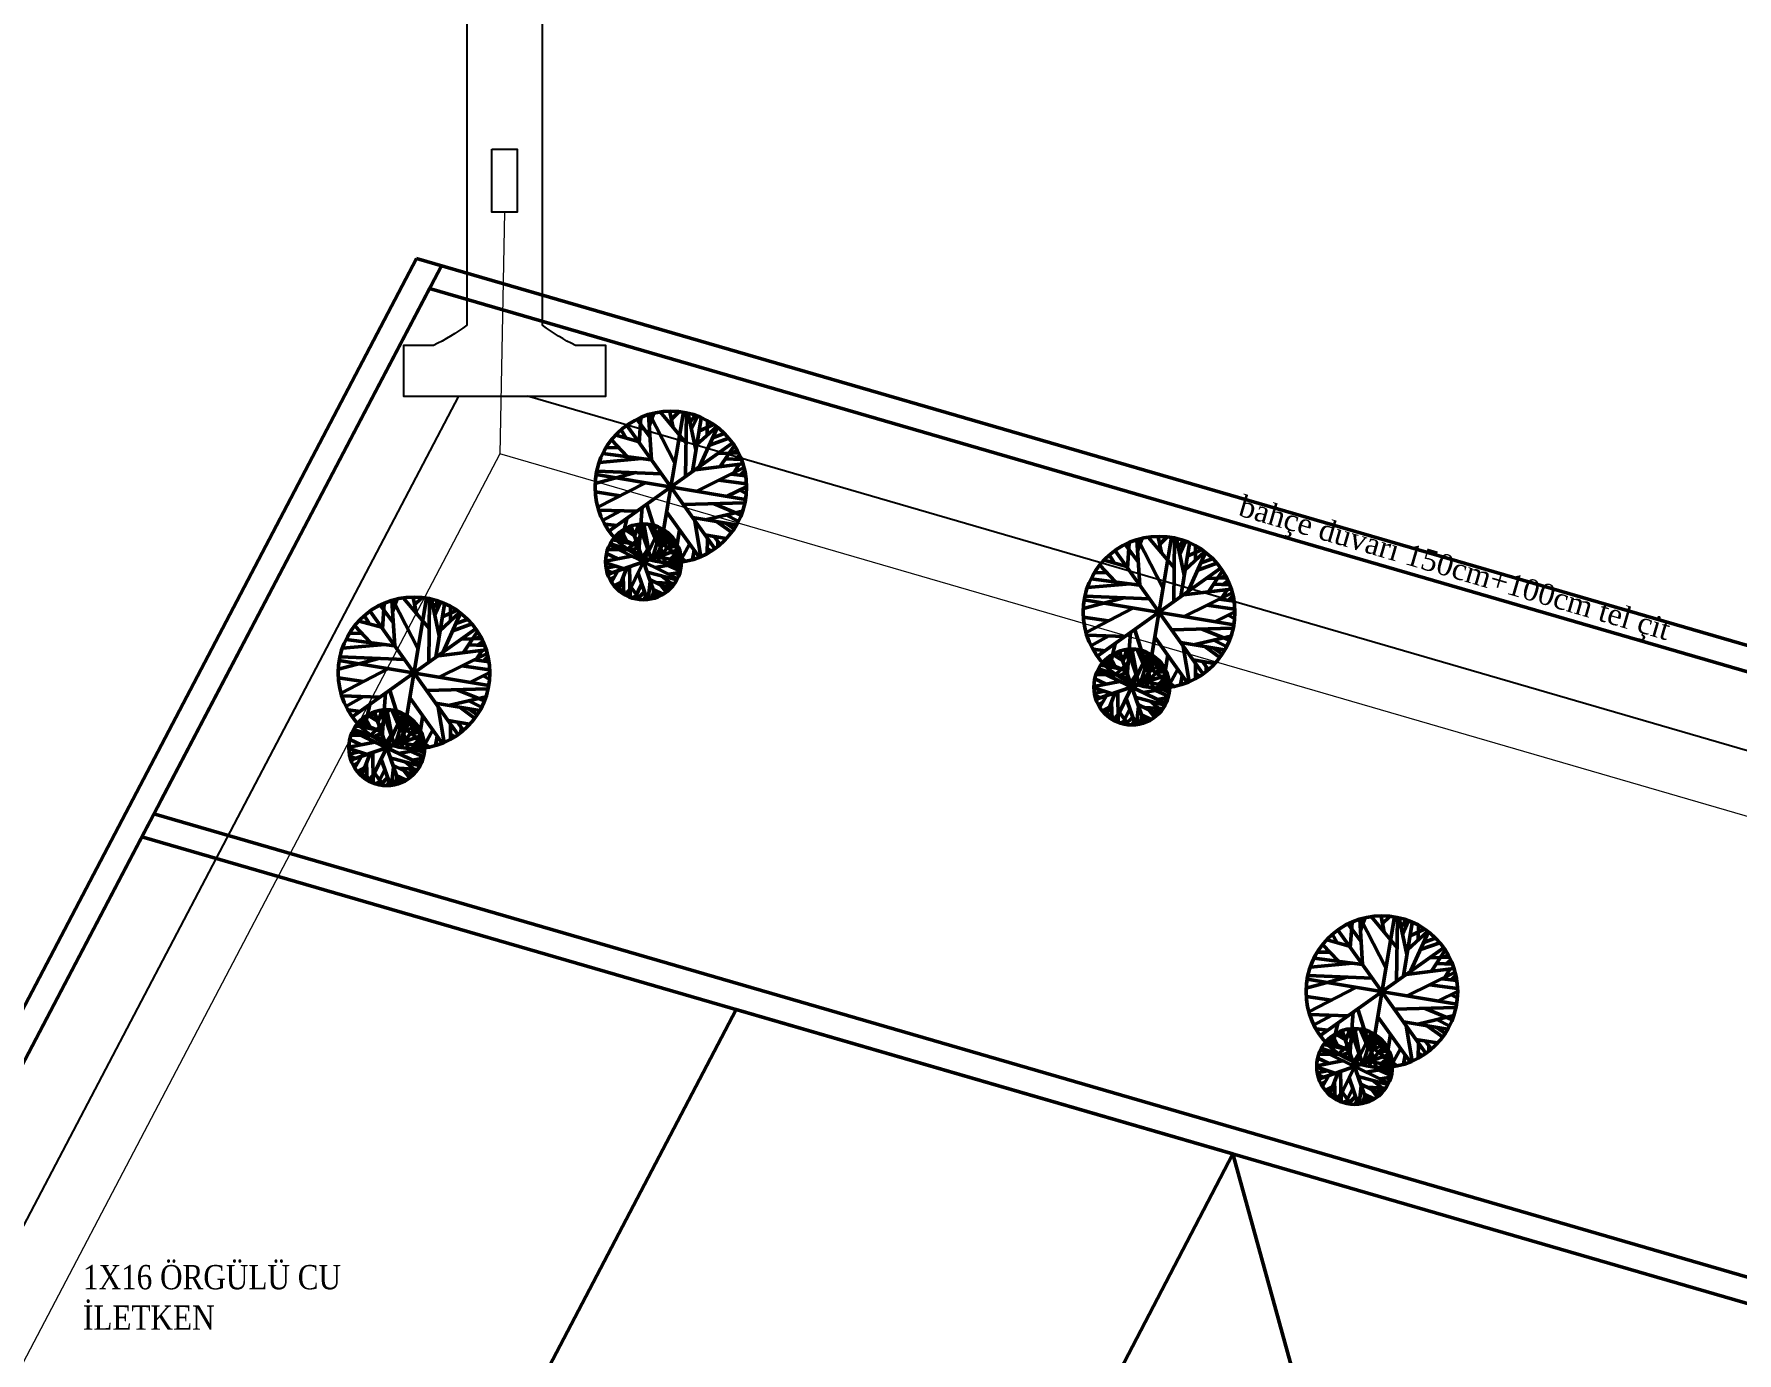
# Model space of a CAD drawing. Header units: millimetres. Extents: x 2046 to 14753, y 2361 to 29276.
# Drawn here: x 4617.6 to 4954.4, y 27990.5 to 28251.4 of the extents above; entities that cross this region are included whole.
import ezdxf

# ---------------------------------------------------------------- set-up
doc = ezdxf.new("R2010")
doc.units = ezdxf.units.MM
for name, color, linetype, lineweight in [('A.O. DUVAR', 7, 'Continuous', 50), ('ELK-YAZI', 2, 'Continuous', 25), ('TOPRAKLAMA', 44, 'Continuous', 18)]:
    doc.layers.add(name, color=color, linetype=linetype, lineweight=lineweight)
doc.layers.add('aydınlatma', color=3, linetype='Continuous')
doc.styles.add('A.O. MALZEME', font='times.ttf', dxfattribs={"height": 10})
doc.styles.add('YAZI', font='times.ttf', dxfattribs={"width": 0.85})

msp = doc.modelspace()

# ---------------------------------------------------------------- linework, layer by layer
at = {"layer": 'A.O. DUVAR'}
for p, q in [((4372.429, 27595.526), (4693.259, 28206.99)), ((4372.429, 27595.526), (4693.259, 28206.99)), ((4372.429, 27595.526), (4693.259, 28206.99)), ((4642.528, 28099.541), (4698.158, 28205.566)), ((4693.259, 28206.99), (4982.886, 28122.8)), ((4379.261, 27597.786), (4695.788, 28201.048)), ((4695.788, 28201.048), (4981.958, 28117.863)), ((4734.915, 28173.878), (4752.159, 28149.704)), ((4739.409, 28171.725), (4736.821, 28175.189)), ((4737.282, 28170.479), (4737.624, 28175.455)), ((4739.715, 28167.154), (4739.152, 28176.058)), ((4739.276, 28173.863), (4740.129, 28176.294)), ((4744.334, 28166.496), (4739.388, 28176.132)), ((4741.062, 28147), (4746.012, 28176.583)), ((4746.561, 28170.471), (4741.471, 28176.585)), ((4743.994, 28173.531), (4743.359, 28176.669)), ((4743.657, 28175.247), (4745.046, 28176.616)), ((4746.436, 28163.856), (4746.618, 28176.41)), ((4748.477, 28169.12), (4746.956, 28176.296)), ((4747.284, 28174.525), (4748.273, 28175.904)), ((4747.591, 28173.158), (4748.785, 28175.761)), ((4747.812, 28164.884), (4749.529, 28175.408)), ((4748.644, 28170.122), (4752.545, 28173.702)), ((4749.1, 28172.848), (4751.95, 28174.145)), ((4749.285, 28165.953), (4752.753, 28173.61)), ((4750.719, 28172.12), (4750.765, 28174.801)), ((4731.45, 28153.17), (4755.624, 28170.413)), ((4734.878, 28167.849), (4731.81, 28171.108)), ((4737.068, 28170.801), (4732.681, 28172.049)), ((4734.65, 28171.548), (4733.745, 28173.073)), ((4751.183, 28170.097), (4754.981, 28171.464)), ((4751.825, 28171.534), (4754.104, 28172.354)), ((4737.796, 28167.418), (4729.412, 28166.648)), ((4739.671, 28167.162), (4730.11, 28168.418)), ((4733.211, 28169.616), (4730.749, 28169.57)), ((4752.869, 28168.443), (4756.863, 28168.575)), ((4753.328, 28165.849), (4756.069, 28169.966)), ((4754.336, 28167.339), (4757.482, 28167.213)), ((4755.74, 28168.534), (4756.59, 28169.078)), ((4756.249, 28167.305), (4757.126, 28168.016)), ((4736.574, 28164.648), (4728.584, 28162.496)), ((4758.329, 28159.316), (4728.745, 28164.266)), ((4741.624, 28164.433), (4728.95, 28164.952)), ((4757.786, 28166.361), (4748.355, 28165.194)), ((4758.022, 28165.636), (4748.534, 28160.931)), ((4758.369, 28163.976), (4755.442, 28164.351)), ((4755.975, 28164.605), (4757.002, 28166.207)), ((4757.274, 28164.102), (4758.127, 28164.932)), ((4733.488, 28160.074), (4728.618, 28160.832)), ((4729.088, 28157.779), (4738.368, 28162.575)), ((4758.464, 28162.416), (4753.011, 28163.156)), ((4754.706, 28159.956), (4758.501, 28161.837)), ((4758.461, 28160.528), (4757.19, 28161.199)), ((4736.811, 28157.001), (4729.265, 28157.234)), ((4733.568, 28157.086), (4730.034, 28155.161)), ((4737.881, 28157.795), (4737.132, 28148.253)), ((4742.387, 28146.859), (4738.774, 28158.332)), ((4749.121, 28147.906), (4742.757, 28156.807)), ((4758.144, 28158.637), (4746.001, 28158.323)), ((4750.638, 28155.374), (4757.744, 28157.045)), ((4757.474, 28156.232), (4752.09, 28158.449)), ((4732.858, 28154.173), (4730.495, 28154.454)), ((4733.635, 28150.554), (4734.82, 28155.504)), ((4736.304, 28152.227), (4734.377, 28153.445)), ((4734.859, 28140.247), (4741.411, 28153.737)), ((4735.25, 28152.927), (4735.031, 28153.786)), ((4735.707, 28154.006), (4740.564, 28139.977)), ((4736.362, 28152.042), (4737.228, 28154.381)), ((4737.558, 28152.339), (4736.806, 28154.366)), ((4737.059, 28150.104), (4738.047, 28154.454)), ((4737.567, 28153.786), (4739.739, 28147.302)), ((4737.796, 28153.384), (4738.548, 28154.429)), ((4739.182, 28149.136), (4738.17, 28154.456)), ((4740.811, 28150.728), (4739.233, 28154.379)), ((4739.817, 28147.573), (4741.677, 28153.569)), ((4740.012, 28152.558), (4740.151, 28154.153)), ((4740.093, 28153.429), (4740.952, 28153.889)), ((4741.539, 28149.81), (4741.823, 28153.466)), ((4745.259, 28153.357), (4744.203, 28146.784)), ((4756.488, 28154.338), (4747.808, 28155.79)), ((4749.496, 28148.015), (4748.303, 28155.021)), ((4755.524, 28152.84), (4752.582, 28154.991)), ((4756.035, 28153.498), (4754.439, 28154.623)), ((4756.87, 28155.018), (4754.526, 28156.211)), ((4744.88, 28143.716), (4731.39, 28150.268)), ((4737.591, 28148.529), (4731.585, 28150.567)), ((4736.176, 28150.502), (4732.046, 28151.316)), ((4737.039, 28150.114), (4732.631, 28152.066)), ((4734.11, 28152.591), (4732.705, 28151.396)), ((4734.287, 28152.203), (4733.1, 28152.529)), ((4734.838, 28151.12), (4733.826, 28153.117)), ((4737.362, 28151.761), (4735.015, 28149.465)), ((4740.623, 28147.872), (4742.932, 28152.677)), ((4741.48, 28148.177), (4744.224, 28151.359)), ((4741.685, 28151.872), (4742.625, 28152.951)), ((4746.451, 28147.151), (4741.69, 28150.694)), ((4741.731, 28152.571), (4742.4, 28153.092)), ((4741.761, 28150.266), (4744.138, 28151.433)), ((4742.365, 28151.51), (4743.915, 28151.729)), ((4742.976, 28149.896), (4744.99, 28150.015)), ((4743.038, 28150.932), (4743.439, 28152.211)), ((4743.486, 28150.495), (4744.695, 28150.566)), ((4747.236, 28150.509), (4745.248, 28146.895)), ((4754.476, 28151.643), (4750.265, 28152.347)), ((4750.721, 28148.668), (4750.761, 28151.578)), ((4753.254, 28150.475), (4752.166, 28151.972)), ((4752.851, 28151), (4752.823, 28150.032)), ((4835.987, 28146.97), (4833.399, 28150.434)), ((4833.86, 28145.724), (4834.202, 28150.7)), ((4836.293, 28142.4), (4835.73, 28151.303)), ((4835.854, 28149.108), (4836.707, 28151.54)), ((4840.912, 28141.741), (4835.966, 28151.378)), ((4837.64, 28122.245), (4842.59, 28151.828)), ((4843.139, 28145.716), (4838.049, 28151.83)), ((4840.572, 28148.776), (4839.937, 28151.914)), ((4840.235, 28150.492), (4841.624, 28151.861)), ((4843.014, 28139.101), (4843.196, 28151.655)), ((4845.054, 28144.365), (4843.534, 28151.541)), ((4843.862, 28149.77), (4844.851, 28151.149)), ((4844.169, 28148.403), (4845.363, 28151.006)), ((4844.39, 28140.129), (4846.107, 28150.653)), ((4847.297, 28147.365), (4847.343, 28150.046)), ((4730.638, 28147.107), (4735.767, 28148.098)), ((4734.233, 28145.644), (4730.646, 28146.821)), ((4733.073, 28147.587), (4730.844, 28148.638)), ((4735.199, 28149.345), (4731.063, 28149.441)), ((4731.12, 28144.563), (4745.15, 28149.42)), ((4737.228, 28149.896), (4735.542, 28149.148)), ((4738.989, 28149.487), (4737.963, 28147.885)), ((4741.411, 28149.825), (4740.173, 28147.229)), ((4745.626, 28146.79), (4740.411, 28145.874)), ((4740.673, 28148.347), (4741.423, 28146.963)), ((4745.615, 28147.172), (4740.927, 28147.944)), ((4744.362, 28147.73), (4743.047, 28146.806)), ((4743.404, 28147.556), (4745.301, 28149.143)), ((4743.551, 28148.864), (4745.485, 28148.364)), ((4744.098, 28148.128), (4745.59, 28147.623)), ((4744.499, 28146.585), (4745.217, 28147.208)), ((4744.941, 28148.503), (4745.425, 28148.644)), ((4745.011, 28147.842), (4745.532, 28148.059)), ((4748.135, 28149.215), (4747.794, 28147.441)), ((4751.604, 28149.149), (4750.749, 28149.635)), ((4833.646, 28146.046), (4829.259, 28147.295)), ((4831.228, 28146.794), (4830.323, 28148.318)), ((4831.493, 28149.123), (4848.736, 28124.95)), ((4845.222, 28145.367), (4849.123, 28148.947)), ((4845.678, 28148.093), (4848.528, 28149.39)), ((4845.863, 28141.199), (4849.331, 28148.855)), ((4847.761, 28145.343), (4851.559, 28146.709)), ((4848.403, 28146.78), (4850.682, 28147.599)), ((4732.689, 28146.143), (4730.722, 28145.718)), ((4731.937, 28144.846), (4730.844, 28145.314)), ((4732.314, 28143.91), (4731.472, 28143.535)), ((4731.799, 28143), (4733.067, 28145.207)), ((4734.858, 28145.873), (4733.151, 28141.403)), ((4734.141, 28143.995), (4734.268, 28140.578)), ((4735.475, 28139.992), (4735.362, 28146.005)), ((4738.853, 28139.543), (4737.058, 28144.711)), ((4744.696, 28143.416), (4738.827, 28144.981)), ((4743.295, 28141.588), (4739.336, 28143.51)), ((4744.035, 28142.357), (4741.765, 28144.181)), ((4745.383, 28145.183), (4742.872, 28146.309)), ((4743.233, 28144.534), (4745.319, 28144.901)), ((4745.558, 28145.945), (4744.207, 28146.539)), ((4745.115, 28144.279), (4744.6, 28144.78)), ((4745.051, 28146.16), (4745.577, 28146.438)), ((4836.249, 28142.407), (4826.688, 28143.663)), ((4829.789, 28144.861), (4827.327, 28144.815)), ((4828.028, 28128.415), (4852.202, 28145.658)), ((4831.456, 28143.094), (4828.388, 28146.354)), ((4849.447, 28143.688), (4853.441, 28143.82)), ((4849.906, 28141.094), (4852.647, 28145.211)), ((4852.318, 28143.779), (4853.168, 28144.323)), ((4852.827, 28142.55), (4853.704, 28143.261)), ((4690.271, 28110.242), (4695.221, 28139.825)), ((4695.77, 28133.713), (4690.68, 28139.827)), ((4693.204, 28136.774), (4692.569, 28139.912)), ((4692.866, 28138.489), (4694.255, 28139.858)), ((4733.757, 28143.053), (4732.307, 28142.283)), ((4733.43, 28142.177), (4732.515, 28142.057)), ((4734.216, 28141.732), (4733.498, 28141.109)), ((4735.426, 28141.552), (4734.466, 28140.482)), ((4734.863, 28140.948), (4735.027, 28140.178)), ((4737.466, 28139.558), (4735.682, 28141.93)), ((4736.545, 28140.131), (4735.784, 28139.873)), ((4737.77, 28142.703), (4736.336, 28139.699)), ((4738.316, 28141.058), (4736.853, 28139.605)), ((4738.565, 28140.31), (4738.151, 28139.508)), ((4739.048, 28139.542), (4739.465, 28143.071)), ((4739.728, 28139.683), (4740.158, 28141.073)), ((4740.219, 28139.789), (4739.878, 28140.143)), ((4741.949, 28140.58), (4740.029, 28141.512)), ((4740.635, 28142.911), (4744.279, 28142.709)), ((4741.198, 28140.192), (4740.888, 28141.064)), ((4741.079, 28140.5), (4740.929, 28140.04)), ((4742.621, 28141.006), (4741.513, 28142.453)), ((4742.959, 28141.249), (4742.352, 28142.014)), ((4743.574, 28141.86), (4742.618, 28142.763)), ((4833.152, 28139.894), (4825.162, 28137.741)), ((4838.202, 28139.678), (4825.528, 28140.197)), ((4834.374, 28142.663), (4825.99, 28141.893)), ((4854.364, 28141.606), (4844.933, 28140.439)), ((4854.6, 28140.881), (4845.112, 28136.176)), ((4850.914, 28142.584), (4854.06, 28142.458)), ((4852.553, 28139.85), (4853.58, 28141.452)), ((4853.852, 28139.347), (4854.705, 28140.177)), ((4684.125, 28137.12), (4701.368, 28112.947)), ((4688.618, 28134.967), (4686.03, 28138.432)), ((4686.491, 28133.721), (4686.833, 28138.698)), ((4688.924, 28130.397), (4688.361, 28139.3)), ((4688.485, 28137.106), (4689.338, 28139.537)), ((4693.543, 28129.739), (4688.597, 28139.375)), ((4695.645, 28127.099), (4695.827, 28139.652)), ((4697.686, 28132.363), (4696.165, 28139.539)), ((4696.493, 28137.768), (4697.482, 28139.147)), ((4696.8, 28136.401), (4697.994, 28139.004)), ((4697.022, 28128.127), (4698.738, 28138.651)), ((4697.853, 28133.365), (4701.754, 28136.945)), ((4698.31, 28136.091), (4701.159, 28137.387)), ((4698.494, 28129.196), (4701.962, 28136.853)), ((4699.928, 28135.363), (4699.975, 28138.043)), ((4854.907, 28134.561), (4825.323, 28139.511)), ((4825.666, 28133.024), (4834.946, 28137.82)), ((4855.042, 28137.661), (4849.589, 28138.401)), ((4851.284, 28135.201), (4855.079, 28137.082)), ((4854.947, 28139.221), (4852.02, 28139.596)), ((4680.66, 28116.412), (4704.833, 28133.655)), ((4684.088, 28131.092), (4681.019, 28134.351)), ((4686.277, 28134.043), (4681.89, 28135.292)), ((4683.859, 28134.791), (4682.954, 28136.315)), ((4700.392, 28133.34), (4704.191, 28134.707)), ((4701.034, 28134.777), (4703.313, 28135.597)), ((4702.537, 28129.092), (4705.278, 28133.209)), ((4830.066, 28135.319), (4825.196, 28136.077)), ((4838.965, 28122.104), (4835.352, 28133.577)), ((4854.722, 28133.882), (4842.579, 28133.568)), ((4854.052, 28131.477), (4848.668, 28133.694)), ((4855.039, 28135.773), (4853.768, 28136.444)), ((4687.005, 28130.661), (4678.622, 28129.89)), ((4688.881, 28130.404), (4679.32, 28131.661)), ((4682.42, 28132.858), (4679.958, 28132.812)), ((4702.079, 28131.685), (4706.072, 28131.818)), ((4703.545, 28130.582), (4706.692, 28130.456)), ((4704.95, 28131.777), (4705.799, 28132.321)), ((4705.458, 28130.548), (4706.335, 28131.259)), ((4833.389, 28132.246), (4825.843, 28132.479)), ((4830.146, 28132.331), (4826.612, 28130.406)), ((4830.213, 28125.799), (4831.398, 28130.749)), ((4834.459, 28133.04), (4833.71, 28123.498)), ((4845.699, 28123.151), (4839.335, 28132.052)), ((4853.066, 28129.583), (4844.386, 28131.035)), ((4846.074, 28123.26), (4844.881, 28130.266)), ((4847.216, 28130.619), (4854.322, 28132.29)), ((4852.102, 28128.085), (4849.16, 28130.236)), ((4852.613, 28128.743), (4851.017, 28129.868)), ((4853.447, 28130.263), (4851.104, 28131.456)), ((4685.783, 28127.891), (4677.793, 28125.739)), ((4707.538, 28122.559), (4677.955, 28127.509)), ((4690.833, 28127.675), (4678.159, 28128.194)), ((4706.995, 28129.604), (4697.564, 28128.436)), ((4707.231, 28128.878), (4697.743, 28124.174)), ((4707.674, 28125.658), (4702.22, 28126.399)), ((4707.578, 28127.219), (4704.651, 28127.594)), ((4705.184, 28127.848), (4706.211, 28129.449)), ((4706.483, 28127.344), (4707.336, 28128.174)), ((4829.436, 28129.418), (4827.073, 28129.699)), ((4832.754, 28125.747), (4828.624, 28126.561)), ((4833.617, 28125.359), (4829.209, 28127.311)), ((4830.688, 28127.836), (4829.283, 28126.641)), ((4830.865, 28127.448), (4829.678, 28127.774)), ((4831.416, 28126.365), (4830.404, 28128.362)), ((4832.882, 28127.472), (4830.955, 28128.69)), ((4831.437, 28115.492), (4837.989, 28128.982)), ((4833.94, 28127.006), (4831.593, 28124.71)), ((4831.828, 28128.172), (4831.609, 28129.031)), ((4832.285, 28129.252), (4837.142, 28115.222)), ((4832.94, 28127.287), (4833.806, 28129.626)), ((4834.136, 28127.584), (4833.384, 28129.612)), ((4833.637, 28125.349), (4834.624, 28129.699)), ((4834.145, 28129.031), (4836.317, 28122.547)), ((4834.374, 28128.629), (4835.126, 28129.674)), ((4835.76, 28124.381), (4834.748, 28129.701)), ((4837.389, 28125.973), (4835.811, 28129.624)), ((4836.395, 28122.818), (4838.255, 28128.814)), ((4836.59, 28127.803), (4836.729, 28129.398)), ((4836.671, 28128.674), (4837.53, 28129.134)), ((4837.201, 28123.117), (4839.51, 28127.922)), ((4838.058, 28123.422), (4840.802, 28126.604)), ((4838.117, 28125.055), (4838.401, 28128.711)), ((4838.263, 28127.117), (4839.203, 28128.196)), ((4838.308, 28127.816), (4838.978, 28128.337)), ((4838.339, 28125.511), (4840.716, 28126.678)), ((4838.943, 28126.755), (4840.493, 28126.974)), ((4839.616, 28126.177), (4840.017, 28127.456)), ((4841.837, 28128.602), (4840.781, 28122.029)), ((4851.053, 28126.888), (4846.843, 28127.592)), ((4847.299, 28123.913), (4847.339, 28126.823)), ((4849.832, 28125.72), (4848.744, 28127.217)), ((4682.697, 28123.317), (4677.827, 28124.074)), ((4678.298, 28121.021), (4687.578, 28125.818)), ((4703.916, 28123.198), (4707.711, 28125.08)), ((4707.67, 28123.771), (4706.399, 28124.441)), ((4827.216, 28122.352), (4832.345, 28123.343)), ((4829.651, 28122.832), (4827.422, 28123.883)), ((4831.777, 28124.591), (4827.641, 28124.686)), ((4827.698, 28119.808), (4841.728, 28124.665)), ((4841.458, 28118.961), (4827.968, 28125.513)), ((4834.169, 28123.774), (4828.163, 28125.812)), ((4833.806, 28125.141), (4832.12, 28124.393)), ((4835.567, 28124.732), (4834.541, 28123.13)), ((4837.989, 28125.07), (4836.751, 28122.474)), ((4837.251, 28123.592), (4838.001, 28122.208)), ((4842.193, 28122.417), (4837.505, 28123.189)), ((4843.029, 28122.396), (4838.268, 28125.939)), ((4839.554, 28125.141), (4841.568, 28125.26)), ((4840.94, 28122.975), (4839.625, 28122.051)), ((4839.982, 28122.801), (4841.879, 28124.388)), ((4840.064, 28125.74), (4841.273, 28125.811)), ((4840.129, 28124.109), (4842.063, 28123.609)), ((4840.676, 28123.373), (4842.168, 28122.868)), ((4841.519, 28123.748), (4842.003, 28123.889)), ((4841.589, 28123.087), (4842.11, 28123.304)), ((4843.814, 28125.754), (4841.826, 28122.14)), ((4844.713, 28124.46), (4844.372, 28122.686)), ((4848.182, 28124.394), (4847.327, 28124.88)), ((4849.429, 28126.245), (4849.401, 28125.277)), ((4686.02, 28120.244), (4678.474, 28120.477)), ((4682.777, 28120.329), (4679.243, 28118.403)), ((4687.09, 28121.037), (4686.341, 28111.496)), ((4691.596, 28110.101), (4687.983, 28121.574)), ((4698.33, 28111.148), (4691.967, 28120.05)), ((4707.354, 28121.879), (4695.21, 28121.566)), ((4699.847, 28118.616), (4706.953, 28120.287)), ((4706.684, 28119.474), (4701.299, 28121.691)), ((4830.811, 28120.889), (4827.224, 28122.066)), ((4829.267, 28121.388), (4827.3, 28120.963)), ((4828.515, 28120.091), (4827.422, 28120.559)), ((4828.377, 28118.245), (4829.645, 28120.452)), ((4831.436, 28121.118), (4829.729, 28116.648)), ((4832.053, 28115.237), (4831.94, 28121.25)), ((4835.431, 28114.788), (4833.635, 28119.956)), ((4841.274, 28118.661), (4835.405, 28120.226)), ((4842.204, 28122.035), (4836.989, 28121.119)), ((4841.961, 28120.428), (4839.45, 28121.554)), ((4839.811, 28119.779), (4841.897, 28120.146)), ((4842.136, 28121.19), (4840.785, 28121.784)), ((4841.077, 28121.83), (4841.795, 28122.453)), ((4841.693, 28119.524), (4841.178, 28120.025)), ((4841.628, 28121.405), (4842.155, 28121.683)), ((4682.067, 28117.416), (4679.705, 28117.697)), ((4682.845, 28113.797), (4684.03, 28118.746)), ((4684.047, 28114.363), (4683.035, 28116.359)), ((4685.514, 28115.469), (4683.586, 28116.688)), ((4684.069, 28103.489), (4690.62, 28116.98)), ((4684.459, 28116.169), (4684.241, 28117.028)), ((4684.916, 28117.249), (4689.773, 28103.22)), ((4685.571, 28115.285), (4686.438, 28117.623)), ((4686.767, 28115.582), (4686.015, 28117.609)), ((4686.268, 28113.347), (4687.256, 28117.696)), ((4686.776, 28117.028), (4688.948, 28110.544)), ((4687.005, 28116.626), (4687.758, 28117.672)), ((4688.391, 28112.378), (4687.379, 28117.699)), ((4690.02, 28113.97), (4688.443, 28117.622)), ((4689.026, 28110.816), (4690.886, 28116.811)), ((4689.222, 28115.801), (4689.36, 28117.396)), ((4689.302, 28116.671), (4690.161, 28117.132)), ((4690.749, 28113.052), (4691.032, 28116.709)), ((4690.94, 28115.813), (4691.609, 28116.335)), ((4694.468, 28116.599), (4693.413, 28110.026)), ((4705.697, 28117.58), (4697.017, 28119.033)), ((4698.705, 28111.257), (4697.513, 28118.263)), ((4704.733, 28116.083), (4701.791, 28118.234)), ((4705.245, 28116.741), (4703.648, 28117.866)), ((4706.079, 28118.26), (4703.735, 28119.453)), ((4828.892, 28119.155), (4828.05, 28118.78)), ((4830.335, 28118.298), (4828.885, 28117.528)), ((4830.008, 28117.422), (4829.093, 28117.302)), ((4830.794, 28116.977), (4830.076, 28116.354)), ((4830.719, 28119.24), (4830.846, 28115.823)), ((4832.004, 28116.798), (4831.044, 28115.727)), ((4834.044, 28114.803), (4832.26, 28117.175)), ((4834.348, 28117.948), (4832.914, 28114.944)), ((4834.894, 28116.303), (4833.431, 28114.85)), ((4835.626, 28114.787), (4836.043, 28118.316)), ((4839.873, 28116.833), (4835.914, 28118.755)), ((4836.306, 28114.928), (4836.736, 28116.318)), ((4838.527, 28115.825), (4836.607, 28116.757)), ((4837.213, 28118.156), (4840.857, 28117.954)), ((4837.776, 28115.437), (4837.466, 28116.309)), ((4839.199, 28116.251), (4838.091, 28117.698)), ((4840.613, 28117.602), (4838.343, 28119.426)), ((4839.537, 28116.494), (4838.93, 28117.259)), ((4840.152, 28117.105), (4839.196, 28118.008)), ((4694.09, 28106.958), (4680.599, 28113.51)), ((4686.8, 28111.771), (4680.794, 28113.81)), ((4685.385, 28113.744), (4681.255, 28114.558)), ((4686.249, 28113.356), (4681.84, 28115.309)), ((4683.319, 28115.834), (4681.915, 28114.639)), ((4683.496, 28115.445), (4682.309, 28115.771)), ((4686.571, 28115.003), (4684.224, 28112.708)), ((4686.438, 28113.138), (4684.751, 28112.391)), ((4690.62, 28113.068), (4689.382, 28110.472)), ((4689.832, 28111.114), (4692.141, 28115.92)), ((4690.689, 28111.419), (4693.434, 28114.602)), ((4690.894, 28115.114), (4691.834, 28116.194)), ((4695.66, 28110.394), (4690.899, 28113.936)), ((4690.97, 28113.509), (4693.347, 28114.675)), ((4691.574, 28114.752), (4693.124, 28114.972)), ((4692.185, 28113.139), (4694.2, 28113.258)), ((4692.248, 28114.174), (4692.649, 28115.454)), ((4692.696, 28113.737), (4693.904, 28113.809)), ((4696.445, 28113.752), (4694.458, 28110.138)), ((4703.685, 28114.885), (4699.475, 28115.59)), ((4699.93, 28111.91), (4699.971, 28114.821)), ((4700.813, 28112.392), (4699.958, 28112.878)), ((4702.463, 28113.717), (4701.375, 28115.215)), ((4702.06, 28114.242), (4702.032, 28113.274)), ((4831.441, 28116.193), (4831.605, 28115.423)), ((4833.123, 28115.376), (4832.362, 28115.118)), ((4835.143, 28115.555), (4834.729, 28114.753)), ((4836.797, 28115.034), (4836.456, 28115.388)), ((4837.657, 28115.745), (4837.507, 28115.285)), ((4679.848, 28110.35), (4684.976, 28111.34)), ((4683.442, 28108.887), (4679.856, 28110.064)), ((4682.282, 28110.83), (4680.053, 28111.881)), ((4684.408, 28112.588), (4680.272, 28112.684)), ((4680.33, 28107.806), (4694.359, 28112.663)), ((4688.199, 28112.729), (4687.172, 28111.128)), ((4694.835, 28110.033), (4689.62, 28109.116)), ((4689.882, 28111.589), (4690.632, 28110.206)), ((4694.824, 28110.414), (4690.136, 28111.186)), ((4694.592, 28108.426), (4692.081, 28109.551)), ((4693.571, 28110.972), (4692.256, 28110.048)), ((4692.614, 28110.798), (4694.51, 28112.386)), ((4692.76, 28112.107), (4694.694, 28111.607)), ((4693.307, 28111.371), (4694.799, 28110.866)), ((4694.767, 28109.188), (4693.416, 28109.781)), ((4693.708, 28109.828), (4694.426, 28110.451)), ((4694.15, 28111.745), (4694.634, 28111.886)), ((4694.22, 28111.084), (4694.741, 28111.301)), ((4694.26, 28109.403), (4694.786, 28109.68)), ((4697.344, 28112.457), (4697.003, 28110.684)), ((4681.899, 28109.385), (4679.931, 28108.961)), ((4681.147, 28108.088), (4680.053, 28108.557)), ((4681.524, 28107.153), (4680.681, 28106.778)), ((4681.008, 28106.243), (4682.276, 28108.449)), ((4682.966, 28106.295), (4681.516, 28105.526)), ((4684.067, 28109.116), (4682.361, 28104.645)), ((4683.351, 28107.238), (4683.477, 28103.821)), ((4684.684, 28103.234), (4684.571, 28109.247)), ((4688.062, 28102.786), (4686.267, 28107.954)), ((4693.905, 28106.659), (4688.036, 28108.223)), ((4688.257, 28102.785), (4688.675, 28106.314)), ((4692.504, 28104.831), (4688.545, 28106.753)), ((4689.844, 28106.154), (4693.489, 28105.952)), ((4693.244, 28105.6), (4690.975, 28107.423)), ((4692.443, 28107.777), (4694.529, 28108.143)), ((4694.324, 28107.521), (4693.809, 28108.022)), ((4682.639, 28105.419), (4681.724, 28105.299)), ((4683.426, 28104.975), (4682.707, 28104.351)), ((4684.635, 28104.795), (4683.675, 28103.725)), ((4684.072, 28104.19), (4684.236, 28103.421)), ((4686.675, 28102.801), (4684.891, 28105.172)), ((4685.754, 28103.373), (4684.993, 28103.116)), ((4686.979, 28105.946), (4685.545, 28102.942)), ((4687.526, 28104.301), (4686.062, 28102.848)), ((4687.774, 28103.553), (4687.36, 28102.75)), ((4688.937, 28102.925), (4689.367, 28104.315)), ((4689.429, 28103.031), (4689.087, 28103.385)), ((4691.158, 28103.822), (4689.238, 28104.755)), ((4690.407, 28103.434), (4690.097, 28104.306)), ((4690.288, 28103.743), (4690.138, 28103.283)), ((4691.83, 28104.248), (4690.723, 28105.696)), ((4692.168, 28104.492), (4691.561, 28105.257)), ((4692.783, 28105.103), (4691.827, 28106.006)), ((4641.266, 28097.136), (4960.615, 28004.307)), ((4640.142, 28094.993), (4603.113, 28024.421)), ((4638.896, 28092.618), (4959.687, 27999.37)), ((4880.371, 28067.349), (4879.809, 28076.252)), ((4879.932, 28074.058), (4880.785, 28076.489)), ((4884.991, 28066.69), (4880.044, 28076.327)), ((4881.718, 28047.194), (4886.669, 28076.777)), ((4887.217, 28070.665), (4882.128, 28076.779)), ((4884.651, 28073.726), (4884.016, 28076.863)), ((4884.313, 28075.441), (4885.702, 28076.81)), ((4887.092, 28064.051), (4887.274, 28076.604)), ((4889.133, 28069.315), (4887.612, 28076.491)), ((4887.94, 28074.72), (4888.93, 28076.098)), ((4888.247, 28073.353), (4889.441, 28075.956)), ((4875.306, 28071.743), (4874.401, 28073.267)), ((4875.572, 28074.072), (4892.815, 28049.899)), ((4880.065, 28071.919), (4877.477, 28075.384)), ((4877.938, 28070.673), (4878.28, 28075.65)), ((4888.469, 28065.079), (4890.185, 28075.602)), ((4889.301, 28070.316), (4893.201, 28073.896)), ((4889.757, 28073.043), (4892.606, 28074.339)), ((4889.942, 28066.148), (4893.409, 28073.804)), ((4891.375, 28072.314), (4891.422, 28074.995)), ((4892.482, 28071.729), (4894.761, 28072.549)), ((4873.867, 28069.81), (4871.406, 28069.764)), ((4872.107, 28053.364), (4896.28, 28070.607)), ((4875.535, 28068.044), (4872.466, 28071.303)), ((4877.724, 28070.995), (4873.338, 28072.244)), ((4891.84, 28070.292), (4895.638, 28071.658)), ((4893.984, 28066.043), (4896.726, 28070.161)), ((4896.397, 28068.729), (4897.246, 28069.273)), ((4878.452, 28067.613), (4870.069, 28066.842)), ((4880.328, 28067.356), (4870.767, 28068.613)), ((4898.443, 28066.556), (4889.011, 28065.388)), ((4898.678, 28065.83), (4889.19, 28061.126)), ((4893.526, 28068.637), (4897.519, 28068.77)), ((4894.992, 28067.534), (4898.139, 28067.407)), ((4896.632, 28064.8), (4897.658, 28066.401)), ((4896.905, 28067.499), (4897.783, 28068.211)), ((4877.23, 28064.843), (4869.241, 28062.691)), ((4898.985, 28059.51), (4869.402, 28064.461)), ((4882.281, 28064.627), (4869.607, 28065.146)), ((4869.745, 28057.973), (4879.025, 28062.769)), ((4899.121, 28062.61), (4893.668, 28063.351)), ((4899.025, 28064.17), (4896.099, 28064.546)), ((4897.931, 28064.296), (4898.783, 28065.126)), ((4874.145, 28060.268), (4869.274, 28061.026)), ((4895.363, 28060.15), (4899.158, 28062.032)), ((4899.117, 28060.723), (4897.846, 28061.393)), ((4756.477, 28058.439), (4547.236, 27659.651)), ((4854.684, 28029.892), (4756.477, 28058.439)), ((4877.468, 28057.196), (4869.922, 28057.429)), ((4874.225, 28057.281), (4870.69, 28055.355)), ((4874.292, 28050.748), (4875.477, 28055.698)), ((4878.537, 28057.989), (4877.789, 28048.447)), ((4883.043, 28047.053), (4879.43, 28058.526)), ((4889.777, 28048.1), (4883.414, 28057.001)), ((4898.801, 28058.831), (4886.657, 28058.518)), ((4897.145, 28054.532), (4888.464, 28055.985)), ((4891.295, 28055.568), (4898.401, 28057.239)), ((4898.131, 28056.426), (4892.746, 28058.643)), ((4897.526, 28055.212), (4895.182, 28056.405)), ((4873.514, 28054.368), (4871.152, 28054.649)), ((4877.696, 28050.308), (4873.288, 28052.261)), ((4874.767, 28052.785), (4873.362, 28051.59)), ((4874.944, 28052.397), (4873.757, 28052.723)), ((4875.494, 28051.315), (4874.482, 28053.311)), ((4876.961, 28052.421), (4875.033, 28053.639)), ((4875.516, 28040.441), (4882.068, 28053.931)), ((4875.907, 28053.121), (4875.688, 28053.98)), ((4876.363, 28054.201), (4881.22, 28040.171)), ((4877.018, 28052.236), (4877.885, 28054.575)), ((4878.214, 28052.534), (4877.462, 28054.561)), ((4877.716, 28050.298), (4878.703, 28054.648)), ((4878.224, 28053.98), (4880.396, 28047.496)), ((4878.452, 28053.578), (4879.205, 28054.624)), ((4879.838, 28049.33), (4878.827, 28054.651)), ((4881.468, 28050.922), (4879.89, 28054.573)), ((4880.474, 28047.767), (4882.334, 28053.763)), ((4880.669, 28052.753), (4880.807, 28054.347)), ((4880.749, 28053.623), (4881.609, 28054.084)), ((4881.279, 28048.066), (4883.588, 28052.871)), ((4882.196, 28050.004), (4882.48, 28053.661)), ((4882.341, 28052.066), (4883.281, 28053.146)), ((4882.387, 28052.765), (4883.056, 28053.287)), ((4883.695, 28051.126), (4884.096, 28052.405)), ((4885.915, 28053.551), (4884.86, 28046.978)), ((4890.152, 28048.209), (4888.96, 28055.215)), ((4895.132, 28051.837), (4890.922, 28052.542)), ((4896.18, 28053.035), (4893.238, 28055.186)), ((4896.692, 28053.693), (4895.095, 28054.818)), ((4875.855, 28049.54), (4871.719, 28049.636)), ((4871.777, 28044.758), (4885.806, 28049.615)), ((4885.537, 28043.91), (4872.047, 28050.462)), ((4878.247, 28048.723), (4872.242, 28050.762)), ((4876.833, 28050.696), (4872.703, 28051.51)), ((4878.019, 28051.955), (4875.671, 28049.66)), ((4877.885, 28050.09), (4876.198, 28049.343)), ((4879.646, 28049.681), (4878.619, 28048.08)), ((4882.067, 28050.019), (4880.83, 28047.424)), ((4882.137, 28048.371), (4884.881, 28051.554)), ((4887.108, 28047.345), (4882.346, 28050.888)), ((4882.418, 28050.461), (4884.794, 28051.627)), ((4883.022, 28051.704), (4884.571, 28051.924)), ((4883.632, 28050.091), (4885.647, 28050.21)), ((4884.061, 28047.75), (4885.957, 28049.338)), ((4884.143, 28050.689), (4885.352, 28050.761)), ((4884.207, 28049.059), (4886.141, 28048.558)), ((4887.893, 28050.703), (4885.905, 28047.089)), ((4888.792, 28049.409), (4888.45, 28047.636)), ((4891.377, 28048.862), (4891.418, 28051.772)), ((4892.261, 28049.343), (4891.405, 28049.83)), ((4893.91, 28050.669), (4892.822, 28052.167)), ((4893.507, 28051.194), (4893.479, 28050.226)), ((4871.295, 28047.302), (4876.423, 28048.292)), ((4874.889, 28045.838), (4871.303, 28047.016)), ((4873.346, 28046.337), (4871.379, 28045.913)), ((4873.729, 28047.781), (4871.5, 28048.833)), ((4872.594, 28045.04), (4871.5, 28045.509)), ((4875.514, 28046.068), (4873.808, 28041.597)), ((4876.131, 28040.186), (4876.019, 28046.199)), ((4886.282, 28046.985), (4881.067, 28046.068)), ((4881.329, 28048.541), (4882.079, 28047.158)), ((4886.272, 28047.366), (4881.583, 28048.138)), ((4886.04, 28045.378), (4883.529, 28046.503)), ((4885.018, 28047.924), (4883.704, 28047)), ((4884.755, 28048.322), (4886.246, 28047.818)), ((4886.214, 28046.14), (4884.863, 28046.733)), ((4885.155, 28046.78), (4885.874, 28047.403)), ((4885.597, 28048.697), (4886.082, 28048.838)), ((4885.667, 28048.036), (4886.189, 28048.253)), ((4885.707, 28046.355), (4886.233, 28046.632)), ((4872.971, 28044.104), (4872.129, 28043.73)), ((4872.456, 28043.194), (4873.723, 28045.401)), ((4874.414, 28043.247), (4872.964, 28042.477)), ((4874.086, 28042.371), (4873.172, 28042.251)), ((4874.798, 28044.189), (4874.924, 28040.773)), ((4878.427, 28042.897), (4876.992, 28039.894)), ((4879.509, 28039.738), (4877.714, 28044.906)), ((4885.353, 28043.61), (4879.484, 28045.175)), ((4879.705, 28039.737), (4880.122, 28043.266)), ((4883.951, 28041.782), (4879.993, 28043.705)), ((4881.292, 28043.105), (4884.936, 28042.903)), ((4883.277, 28041.2), (4882.17, 28042.647)), ((4884.692, 28042.552), (4882.422, 28044.375)), ((4883.616, 28041.444), (4883.009, 28042.209)), ((4884.23, 28042.055), (4883.275, 28042.958)), ((4883.89, 28044.728), (4885.976, 28045.095)), ((4885.772, 28044.473), (4885.257, 28044.974)), ((4874.873, 28041.926), (4874.155, 28041.303)), ((4876.082, 28041.747), (4875.122, 28040.677)), ((4875.519, 28041.142), (4875.684, 28040.372)), ((4878.122, 28039.753), (4876.339, 28042.124)), ((4877.202, 28040.325), (4876.441, 28040.068)), ((4878.973, 28041.252), (4877.509, 28039.8)), ((4879.221, 28040.505), (4878.807, 28039.702)), ((4880.384, 28039.877), (4880.815, 28041.267)), ((4880.876, 28039.983), (4880.534, 28040.337)), ((4882.605, 28040.774), (4880.686, 28041.706)), ((4881.854, 28040.386), (4881.544, 28041.258)), ((4881.735, 28040.695), (4881.585, 28040.235)), ((4637.332, 27612.379), (4854.684, 28029.892)), ((4951.077, 27680.568), (4854.684, 28029.892))]:
    msp.add_line(p, q, dxfattribs=at)
for centre, radius in [((4743.537, 28161.791), 14.997), ((4738.135, 28146.992), 7.499), ((4840.115, 28137.036), 14.997), ((4692.746, 28125.034), 14.997), ((4834.713, 28122.237), 7.499), ((4687.344, 28110.234), 7.499), ((4884.194, 28061.986), 14.997), ((4878.792, 28047.186), 7.499)]:
    msp.add_circle(centre, radius, dxfattribs=at)
at = {"layer": 'aydınlatma'}
for points in [[(4701.568, 28179.78), (4412.207, 27628.292)], [(6142.426, 28020.5), (5971.994, 28014.774), (4979.174, 28103.051), (4715.212, 28179.78)]]:
    msp.add_lwpolyline(points, dxfattribs=at)
at = {"layer": 'ELK-YAZI'}
msp.add_lwpolyline([(4703.157, 28309.78), (4703.157, 28193.807, -0.04675), (4696.625, 28189.78), (4690.657, 28189.78), (4690.657, 28179.78), (4730.657, 28179.78), (4730.657, 28189.78), (4724.689, 28189.78, -0.04675), (4718.157, 28193.807), (4718.157, 28309.78)], format="xyb", dxfattribs=at)
msp.add_lwpolyline([(4708.157, 28228.597), (4713.157, 28228.597), (4713.157, 28216.183), (4708.157, 28216.183)], close=True, dxfattribs=at)
at = {"layer": 'TOPRAKLAMA'}
msp.add_line((4710.657, 28216.183), (4709.696, 28168.367), dxfattribs=at)
msp.add_lwpolyline([(6164.926, 28008.749), (5971.649, 28002.256), (4976.854, 28090.708), (4709.696, 28168.367), (4416.838, 27610.215), (4969.639, 27344.036), (5934.635, 26561.367), (7101.791, 26922.675)], dxfattribs=at)

# ---------------------------------------------------------------- texts
at = {"layer": 'A.O. DUVAR', "style": 'A.O. MALZEME'}
msp.add_text('bahçe duvarı 150cm+100cm tel çit', height=4.21426, rotation=343.73185, dxfattribs=at).set_placement((4855.582, 28156.224, 2.634))
at = {"layer": 'TOPRAKLAMA', "color": 2, "insert": (4627.263, 28007.911), "char_height": 4.80249, "width": 57.19075, "attachment_point": 1, "style": 'YAZI'}
msp.add_mtext('{\\C256;1X16 ÖRGÜLÜ CU İLETKEN}', dxfattribs=at)

doc.saveas('drawing.dxf')
